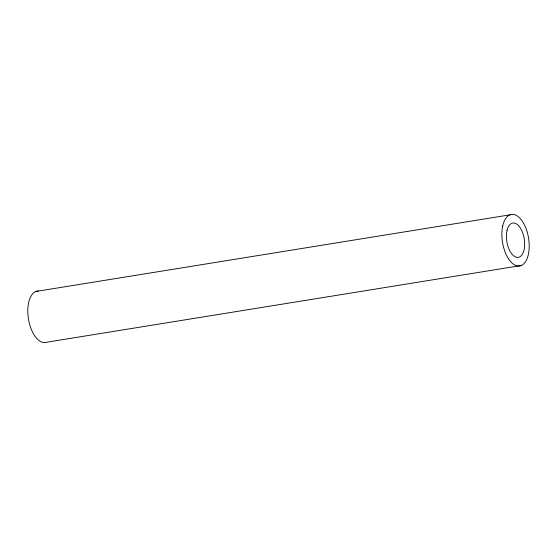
<?xml version="1.0" encoding="UTF-8"?>
<svg xmlns="http://www.w3.org/2000/svg" width="557" height="557" viewBox="0 0 557 557"><rect width="100%" height="100%" fill="white"/><g stroke="black" fill="none" stroke-linecap="round" stroke-linejoin="round"><path stroke-width="0.84" d="M35.794 291.478L509.857 214.856M521.206 265.522L47.143 342.144A26.095 13.201 80.8 0 1 28.525 319.433A26.095 13.201 80.8 0 1 38.336 290.963M502.72 225.912A26.095 13.201 80.8 0 0 517.794 265.988A26.095 13.201 80.8 0 0 526.087 228.676A26.095 13.201 80.8 0 0 502.72 225.912M506.988 230.668A17.399 8.801 80.8 0 0 517.042 257.39A17.399 8.801 80.8 0 0 522.57 232.513A17.399 8.801 80.8 0 0 506.988 230.668"/></g></svg>
